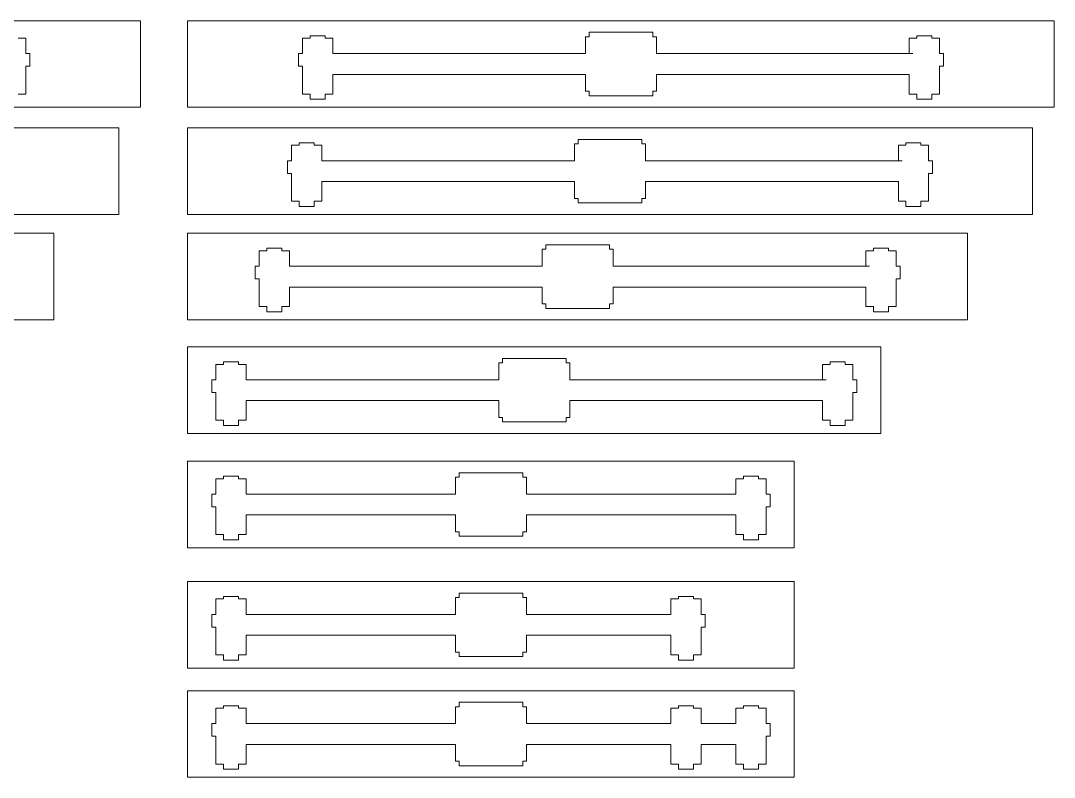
# Model space of a CAD drawing. Header units: millimetres. Extents: x -742 to 1487, y -1115 to 638.
# Drawn here: x 446.4 to 673.6, y -945.6 to -779.2 of the extents above; entities that cross this region are included whole.
import ezdxf

# ---------------------------------------------------------------- set-up
doc = ezdxf.new("R2010")
doc.units = ezdxf.units.MM
doc.layers.add('Layer 1', color=7, linetype='CONTINUOUS')

msp = doc.modelspace()

# ---------------------------------------------------------------- linework, layer by layer
at = {"layer": 'Layer 1', "color": 250, "lineweight": 9}
for points in [[(282.301, -798.298), (472.801, -798.298), (472.801, -779.248), (282.301, -779.248), (282.301, -798.298)], [(483.109, -798.298), (673.609, -798.298), (673.609, -779.248), (483.109, -779.248), (483.109, -798.298)], [(282.301, -821.848), (468.038, -821.848), (468.038, -802.798), (282.301, -802.798), (282.301, -821.848)], [(483.109, -821.848), (668.846, -821.848), (668.846, -802.798), (483.109, -802.798), (483.109, -821.848)], [(282.301, -845.043), (453.751, -845.043), (453.751, -825.993), (282.301, -825.993), (282.301, -845.043)], [(483.109, -845.043), (654.559, -845.043), (654.559, -825.993), (483.109, -825.993), (483.109, -845.043)], [(483.109, -870.023), (635.509, -870.023), (635.509, -850.973), (483.109, -850.973), (483.109, -870.023)], [(483.109, -895.159), (616.459, -895.159), (616.459, -876.109), (483.109, -876.109), (483.109, -895.159)], [(483.109, -921.605), (616.459, -921.605), (616.459, -902.555), (483.109, -902.555), (483.109, -921.605)], [(483.109, -945.605), (616.459, -945.605), (616.459, -926.555), (483.109, -926.555), (483.109, -945.605)]]:
    msp.add_lwpolyline(points, close=True, dxfattribs=at)
for points in [[(445.877, -783.083), (445.877, -783.083), (447.553, -783.083), (447.553, -783.083)], [(447.553, -783.083), (447.553, -783.083), (447.553, -786.487), (447.553, -786.487)], [(510.033, -783.083), (510.033, -783.083), (508.356, -783.083), (508.356, -783.083)], [(508.356, -783.083), (508.356, -783.083), (508.356, -786.487), (508.356, -786.487)], [(513.335, -782.55), (513.335, -782.55), (510.033, -782.55), (510.033, -782.55)], [(510.033, -782.55), (510.033, -782.55), (510.033, -783.083), (510.033, -783.083)], [(513.335, -783.083), (513.335, -783.083), (513.335, -782.55), (513.335, -782.55)], [(515.011, -783.083), (515.011, -783.083), (513.335, -783.083), (513.335, -783.083)], [(515.011, -786.487), (515.011, -786.487), (515.011, -783.083), (515.011, -783.083)], [(571.374, -782.768), (571.374, -782.768), (570.561, -782.768), (570.561, -782.768)], [(570.561, -786.487), (570.561, -786.487), (570.561, -782.768), (570.561, -782.768)], [(571.374, -781.788), (571.374, -781.788), (585.344, -781.788), (585.344, -781.788)], [(571.374, -781.788), (571.374, -781.788), (571.374, -782.768), (571.374, -782.768)], [(585.344, -781.788), (585.344, -781.788), (585.344, -782.768), (585.344, -782.768)], [(585.344, -782.768), (585.344, -782.768), (586.156, -782.768), (586.156, -782.768)], [(586.156, -786.487), (586.156, -786.487), (586.156, -782.768), (586.156, -782.768)], [(641.706, -786.487), (641.706, -786.487), (641.706, -783.083), (641.706, -783.083)], [(641.706, -783.083), (641.706, -783.083), (643.383, -783.083), (643.383, -783.083)], [(643.383, -783.083), (643.383, -783.083), (643.383, -782.55), (643.383, -782.55)], [(643.383, -782.55), (643.383, -782.55), (646.685, -782.55), (646.685, -782.55)], [(646.685, -782.55), (646.685, -782.55), (646.685, -783.083), (646.685, -783.083)], [(646.685, -783.083), (646.685, -783.083), (648.361, -783.083), (648.361, -783.083)], [(648.361, -783.083), (648.361, -783.083), (648.361, -786.487), (648.361, -786.487)], [(447.553, -786.487), (447.553, -786.487), (448.442, -786.487), (448.442, -786.487)], [(448.442, -786.487), (448.442, -786.487), (448.442, -789.281), (448.442, -789.281)], [(508.356, -786.487), (508.356, -786.487), (507.467, -786.487), (507.467, -786.487)], [(507.467, -786.487), (507.467, -786.487), (507.467, -789.281), (507.467, -789.281)], [(570.561, -786.487), (570.561, -786.487), (515.011, -786.487), (515.011, -786.487)], [(586.156, -786.487), (586.156, -786.487), (642.519, -786.487), (642.519, -786.487)], [(648.361, -786.487), (648.361, -786.487), (649.25, -786.487), (649.25, -786.487)], [(649.25, -786.487), (649.25, -786.487), (649.25, -789.281), (649.25, -789.281)], [(448.442, -789.281), (448.442, -789.281), (447.553, -789.281), (447.553, -789.281)], [(447.553, -789.281), (447.553, -789.281), (447.553, -795.377), (447.553, -795.377)], [(507.467, -789.281), (507.467, -789.281), (508.356, -789.281), (508.356, -789.281)], [(508.356, -789.281), (508.356, -789.281), (508.356, -795.377), (508.356, -795.377)], [(649.25, -789.281), (649.25, -789.281), (648.361, -789.281), (648.361, -789.281)], [(648.361, -789.281), (648.361, -789.281), (648.361, -795.377), (648.361, -795.377)], [(515.011, -795.377), (515.011, -795.377), (515.011, -791.059), (515.011, -791.059)], [(515.011, -791.059), (515.011, -791.059), (570.561, -791.059), (570.561, -791.059)], [(570.561, -791.059), (570.561, -791.059), (570.561, -794.777), (570.561, -794.777)], [(641.706, -791.059), (641.706, -791.059), (586.156, -791.059), (586.156, -791.059)], [(586.156, -794.777), (586.156, -794.777), (586.156, -791.059), (586.156, -791.059)], [(641.706, -795.377), (641.706, -795.377), (641.706, -791.059), (641.706, -791.059)], [(570.561, -794.777), (570.561, -794.777), (571.374, -794.777), (571.374, -794.777)], [(571.374, -794.777), (571.374, -794.777), (571.374, -795.758), (571.374, -795.758)], [(585.344, -795.758), (585.344, -795.758), (585.344, -794.777), (585.344, -794.777)], [(585.344, -794.777), (585.344, -794.777), (586.156, -794.777), (586.156, -794.777)], [(447.553, -795.377), (447.553, -795.377), (445.877, -795.377), (445.877, -795.377)], [(508.356, -795.377), (508.356, -795.377), (510.033, -795.377), (510.033, -795.377)], [(510.033, -795.377), (510.033, -795.377), (510.033, -796.52), (510.033, -796.52)], [(510.033, -796.52), (510.033, -796.52), (513.335, -796.52), (513.335, -796.52)], [(513.335, -796.52), (513.335, -796.52), (513.335, -795.377), (513.335, -795.377)], [(513.335, -795.377), (513.335, -795.377), (515.011, -795.377), (515.011, -795.377)], [(571.374, -795.758), (571.374, -795.758), (585.344, -795.758), (585.344, -795.758)], [(643.383, -795.377), (643.383, -795.377), (641.706, -795.377), (641.706, -795.377)], [(643.383, -796.52), (643.383, -796.52), (643.383, -795.377), (643.383, -795.377)], [(646.685, -796.52), (646.685, -796.52), (643.383, -796.52), (643.383, -796.52)], [(648.361, -795.377), (648.361, -795.377), (646.685, -795.377), (646.685, -795.377)], [(646.685, -795.377), (646.685, -795.377), (646.685, -796.52), (646.685, -796.52)], [(510.953, -806.1), (510.953, -806.1), (507.651, -806.1), (507.651, -806.1)], [(507.651, -806.1), (507.651, -806.1), (507.651, -806.633), (507.651, -806.633)], [(510.953, -806.633), (510.953, -806.633), (510.953, -806.1), (510.953, -806.1)], [(568.992, -806.318), (568.992, -806.318), (568.179, -806.318), (568.179, -806.318)], [(568.179, -810.037), (568.179, -810.037), (568.179, -806.318), (568.179, -806.318)], [(568.992, -805.338), (568.992, -805.338), (582.962, -805.338), (582.962, -805.338)], [(568.992, -805.338), (568.992, -805.338), (568.992, -806.318), (568.992, -806.318)], [(582.962, -805.338), (582.962, -805.338), (582.962, -806.318), (582.962, -806.318)], [(582.962, -806.318), (582.962, -806.318), (583.775, -806.318), (583.775, -806.318)], [(583.775, -810.037), (583.775, -810.037), (583.775, -806.318), (583.775, -806.318)], [(641.001, -806.633), (641.001, -806.633), (641.001, -806.1), (641.001, -806.1)], [(641.001, -806.1), (641.001, -806.1), (644.303, -806.1), (644.303, -806.1)], [(644.303, -806.1), (644.303, -806.1), (644.303, -806.633), (644.303, -806.633)], [(507.651, -806.633), (507.651, -806.633), (505.975, -806.633), (505.975, -806.633)], [(505.975, -806.633), (505.975, -806.633), (505.975, -810.037), (505.975, -810.037)], [(512.63, -806.633), (512.63, -806.633), (510.953, -806.633), (510.953, -806.633)], [(512.63, -810.037), (512.63, -810.037), (512.63, -806.633), (512.63, -806.633)], [(639.325, -810.037), (639.325, -810.037), (639.325, -806.633), (639.325, -806.633)], [(639.325, -806.633), (639.325, -806.633), (641.001, -806.633), (641.001, -806.633)], [(644.303, -806.633), (644.303, -806.633), (645.98, -806.633), (645.98, -806.633)], [(645.98, -806.633), (645.98, -806.633), (645.98, -810.037), (645.98, -810.037)], [(505.975, -810.037), (505.975, -810.037), (505.086, -810.037), (505.086, -810.037)], [(505.086, -810.037), (505.086, -810.037), (505.086, -812.831), (505.086, -812.831)], [(568.179, -810.037), (568.179, -810.037), (512.63, -810.037), (512.63, -810.037)], [(583.775, -810.037), (583.775, -810.037), (640.138, -810.037), (640.138, -810.037)], [(645.98, -810.037), (645.98, -810.037), (646.869, -810.037), (646.869, -810.037)], [(646.869, -810.037), (646.869, -810.037), (646.869, -812.831), (646.869, -812.831)], [(505.086, -812.831), (505.086, -812.831), (505.975, -812.831), (505.975, -812.831)], [(505.975, -812.831), (505.975, -812.831), (505.975, -818.927), (505.975, -818.927)], [(646.869, -812.831), (646.869, -812.831), (645.98, -812.831), (645.98, -812.831)], [(645.98, -812.831), (645.98, -812.831), (645.98, -818.927), (645.98, -818.927)], [(512.63, -818.927), (512.63, -818.927), (512.63, -814.609), (512.63, -814.609)], [(512.63, -814.609), (512.63, -814.609), (568.179, -814.609), (568.179, -814.609)], [(568.179, -814.609), (568.179, -814.609), (568.179, -818.327), (568.179, -818.327)], [(639.325, -814.609), (639.325, -814.609), (583.775, -814.609), (583.775, -814.609)], [(583.775, -818.327), (583.775, -818.327), (583.775, -814.609), (583.775, -814.609)], [(639.325, -818.927), (639.325, -818.927), (639.325, -814.609), (639.325, -814.609)], [(505.975, -818.927), (505.975, -818.927), (507.651, -818.927), (507.651, -818.927)], [(507.651, -818.927), (507.651, -818.927), (507.651, -820.07), (507.651, -820.07)], [(507.651, -820.07), (507.651, -820.07), (510.953, -820.07), (510.953, -820.07)], [(510.953, -820.07), (510.953, -820.07), (510.953, -818.927), (510.953, -818.927)], [(510.953, -818.927), (510.953, -818.927), (512.63, -818.927), (512.63, -818.927)], [(568.179, -818.327), (568.179, -818.327), (568.992, -818.327), (568.992, -818.327)], [(568.992, -818.327), (568.992, -818.327), (568.992, -819.308), (568.992, -819.308)], [(568.992, -819.308), (568.992, -819.308), (582.962, -819.308), (582.962, -819.308)], [(582.962, -819.308), (582.962, -819.308), (582.962, -818.327), (582.962, -818.327)], [(582.962, -818.327), (582.962, -818.327), (583.775, -818.327), (583.775, -818.327)], [(641.001, -818.927), (641.001, -818.927), (639.325, -818.927), (639.325, -818.927)], [(641.001, -820.07), (641.001, -820.07), (641.001, -818.927), (641.001, -818.927)], [(644.303, -820.07), (644.303, -820.07), (641.001, -820.07), (641.001, -820.07)], [(645.98, -818.927), (645.98, -818.927), (644.303, -818.927), (644.303, -818.927)], [(644.303, -818.927), (644.303, -818.927), (644.303, -820.07), (644.303, -820.07)], [(561.849, -828.533), (561.849, -828.533), (575.819, -828.533), (575.819, -828.533)], [(561.849, -828.533), (561.849, -828.533), (561.849, -829.513), (561.849, -829.513)], [(575.819, -828.533), (575.819, -828.533), (575.819, -829.513), (575.819, -829.513)], [(500.508, -829.828), (500.508, -829.828), (498.831, -829.828), (498.831, -829.828)], [(498.831, -829.828), (498.831, -829.828), (498.831, -833.232), (498.831, -833.232)], [(503.81, -829.295), (503.81, -829.295), (500.508, -829.295), (500.508, -829.295)], [(500.508, -829.295), (500.508, -829.295), (500.508, -829.828), (500.508, -829.828)], [(503.81, -829.828), (503.81, -829.828), (503.81, -829.295), (503.81, -829.295)], [(505.486, -829.828), (505.486, -829.828), (503.81, -829.828), (503.81, -829.828)], [(505.486, -833.232), (505.486, -833.232), (505.486, -829.828), (505.486, -829.828)], [(561.849, -829.513), (561.849, -829.513), (561.036, -829.513), (561.036, -829.513)], [(561.036, -833.232), (561.036, -833.232), (561.036, -829.513), (561.036, -829.513)], [(575.819, -829.513), (575.819, -829.513), (576.631, -829.513), (576.631, -829.513)], [(576.631, -833.232), (576.631, -833.232), (576.631, -829.513), (576.631, -829.513)], [(632.181, -833.232), (632.181, -833.232), (632.181, -829.828), (632.181, -829.828)], [(632.181, -829.828), (632.181, -829.828), (633.858, -829.828), (633.858, -829.828)], [(633.858, -829.828), (633.858, -829.828), (633.858, -829.295), (633.858, -829.295)], [(633.858, -829.295), (633.858, -829.295), (637.16, -829.295), (637.16, -829.295)], [(637.16, -829.295), (637.16, -829.295), (637.16, -829.828), (637.16, -829.828)], [(637.16, -829.828), (637.16, -829.828), (638.836, -829.828), (638.836, -829.828)], [(638.836, -829.828), (638.836, -829.828), (638.836, -833.232), (638.836, -833.232)], [(498.831, -833.232), (498.831, -833.232), (497.942, -833.232), (497.942, -833.232)], [(497.942, -833.232), (497.942, -833.232), (497.942, -836.026), (497.942, -836.026)], [(561.036, -833.232), (561.036, -833.232), (505.486, -833.232), (505.486, -833.232)], [(576.631, -833.232), (576.631, -833.232), (632.994, -833.232), (632.994, -833.232)], [(638.836, -833.232), (638.836, -833.232), (639.725, -833.232), (639.725, -833.232)], [(639.725, -833.232), (639.725, -833.232), (639.725, -836.026), (639.725, -836.026)], [(497.942, -836.026), (497.942, -836.026), (498.831, -836.026), (498.831, -836.026)], [(498.831, -836.026), (498.831, -836.026), (498.831, -842.122), (498.831, -842.122)], [(505.486, -842.122), (505.486, -842.122), (505.486, -837.804), (505.486, -837.804)], [(505.486, -837.804), (505.486, -837.804), (561.036, -837.804), (561.036, -837.804)], [(561.036, -837.804), (561.036, -837.804), (561.036, -841.522), (561.036, -841.522)], [(632.181, -837.804), (632.181, -837.804), (576.631, -837.804), (576.631, -837.804)], [(576.631, -841.522), (576.631, -841.522), (576.631, -837.804), (576.631, -837.804)], [(632.181, -842.122), (632.181, -842.122), (632.181, -837.804), (632.181, -837.804)], [(639.725, -836.026), (639.725, -836.026), (638.836, -836.026), (638.836, -836.026)], [(638.836, -836.026), (638.836, -836.026), (638.836, -842.122), (638.836, -842.122)], [(498.831, -842.122), (498.831, -842.122), (500.508, -842.122), (500.508, -842.122)], [(500.508, -842.122), (500.508, -842.122), (500.508, -843.265), (500.508, -843.265)], [(503.81, -843.265), (503.81, -843.265), (503.81, -842.122), (503.81, -842.122)], [(503.81, -842.122), (503.81, -842.122), (505.486, -842.122), (505.486, -842.122)], [(561.036, -841.522), (561.036, -841.522), (561.849, -841.522), (561.849, -841.522)], [(561.849, -841.522), (561.849, -841.522), (561.849, -842.503), (561.849, -842.503)], [(561.849, -842.503), (561.849, -842.503), (575.819, -842.503), (575.819, -842.503)], [(575.819, -842.503), (575.819, -842.503), (575.819, -841.522), (575.819, -841.522)], [(575.819, -841.522), (575.819, -841.522), (576.631, -841.522), (576.631, -841.522)], [(633.858, -842.122), (633.858, -842.122), (632.181, -842.122), (632.181, -842.122)], [(633.858, -843.265), (633.858, -843.265), (633.858, -842.122), (633.858, -842.122)], [(638.836, -842.122), (638.836, -842.122), (637.16, -842.122), (637.16, -842.122)], [(637.16, -842.122), (637.16, -842.122), (637.16, -843.265), (637.16, -843.265)], [(500.508, -843.265), (500.508, -843.265), (503.81, -843.265), (503.81, -843.265)], [(637.16, -843.265), (637.16, -843.265), (633.858, -843.265), (633.858, -843.265)], [(552.324, -853.513), (552.324, -853.513), (566.294, -853.513), (566.294, -853.513)], [(552.324, -853.513), (552.324, -853.513), (552.324, -854.494), (552.324, -854.494)], [(566.294, -853.513), (566.294, -853.513), (566.294, -854.494), (566.294, -854.494)], [(490.983, -854.809), (490.983, -854.809), (489.306, -854.809), (489.306, -854.809)], [(489.306, -854.809), (489.306, -854.809), (489.306, -858.212), (489.306, -858.212)], [(494.285, -854.275), (494.285, -854.275), (490.983, -854.275), (490.983, -854.275)], [(490.983, -854.275), (490.983, -854.275), (490.983, -854.809), (490.983, -854.809)], [(494.285, -854.809), (494.285, -854.809), (494.285, -854.275), (494.285, -854.275)], [(495.961, -854.809), (495.961, -854.809), (494.285, -854.809), (494.285, -854.809)], [(495.961, -858.212), (495.961, -858.212), (495.961, -854.809), (495.961, -854.809)], [(552.324, -854.494), (552.324, -854.494), (551.511, -854.494), (551.511, -854.494)], [(551.511, -858.212), (551.511, -858.212), (551.511, -854.494), (551.511, -854.494)], [(566.294, -854.494), (566.294, -854.494), (567.106, -854.494), (567.106, -854.494)], [(567.106, -858.212), (567.106, -858.212), (567.106, -854.494), (567.106, -854.494)], [(622.656, -858.212), (622.656, -858.212), (622.656, -854.809), (622.656, -854.809)], [(622.656, -854.809), (622.656, -854.809), (624.333, -854.809), (624.333, -854.809)], [(624.333, -854.809), (624.333, -854.809), (624.333, -854.275), (624.333, -854.275)], [(624.333, -854.275), (624.333, -854.275), (627.635, -854.275), (627.635, -854.275)], [(627.635, -854.275), (627.635, -854.275), (627.635, -854.809), (627.635, -854.809)], [(627.635, -854.809), (627.635, -854.809), (629.311, -854.809), (629.311, -854.809)], [(629.311, -854.809), (629.311, -854.809), (629.311, -858.212), (629.311, -858.212)], [(489.306, -858.212), (489.306, -858.212), (488.417, -858.212), (488.417, -858.212)], [(488.417, -858.212), (488.417, -858.212), (488.417, -861.006), (488.417, -861.006)], [(551.511, -858.212), (551.511, -858.212), (495.961, -858.212), (495.961, -858.212)], [(567.106, -858.212), (567.106, -858.212), (623.469, -858.212), (623.469, -858.212)], [(629.311, -858.212), (629.311, -858.212), (630.2, -858.212), (630.2, -858.212)], [(630.2, -858.212), (630.2, -858.212), (630.2, -861.006), (630.2, -861.006)], [(488.417, -861.006), (488.417, -861.006), (489.306, -861.006), (489.306, -861.006)], [(489.306, -861.006), (489.306, -861.006), (489.306, -867.102), (489.306, -867.102)], [(495.961, -867.102), (495.961, -867.102), (495.961, -862.784), (495.961, -862.784)], [(495.961, -862.784), (495.961, -862.784), (551.511, -862.784), (551.511, -862.784)], [(551.511, -862.784), (551.511, -862.784), (551.511, -866.503), (551.511, -866.503)], [(622.656, -862.784), (622.656, -862.784), (567.106, -862.784), (567.106, -862.784)], [(567.106, -866.503), (567.106, -866.503), (567.106, -862.784), (567.106, -862.784)], [(622.656, -867.102), (622.656, -867.102), (622.656, -862.784), (622.656, -862.784)], [(630.2, -861.006), (630.2, -861.006), (629.311, -861.006), (629.311, -861.006)], [(629.311, -861.006), (629.311, -861.006), (629.311, -867.102), (629.311, -867.102)], [(489.306, -867.102), (489.306, -867.102), (490.983, -867.102), (490.983, -867.102)], [(490.983, -867.102), (490.983, -867.102), (490.983, -868.245), (490.983, -868.245)], [(494.285, -868.245), (494.285, -868.245), (494.285, -867.102), (494.285, -867.102)], [(494.285, -867.102), (494.285, -867.102), (495.961, -867.102), (495.961, -867.102)], [(551.511, -866.503), (551.511, -866.503), (552.324, -866.503), (552.324, -866.503)], [(552.324, -866.503), (552.324, -866.503), (552.324, -867.483), (552.324, -867.483)], [(552.324, -867.483), (552.324, -867.483), (566.294, -867.483), (566.294, -867.483)], [(566.294, -867.483), (566.294, -867.483), (566.294, -866.503), (566.294, -866.503)], [(566.294, -866.503), (566.294, -866.503), (567.106, -866.503), (567.106, -866.503)], [(624.333, -867.102), (624.333, -867.102), (622.656, -867.102), (622.656, -867.102)], [(624.333, -868.245), (624.333, -868.245), (624.333, -867.102), (624.333, -867.102)], [(629.311, -867.102), (629.311, -867.102), (627.635, -867.102), (627.635, -867.102)], [(627.635, -867.102), (627.635, -867.102), (627.635, -868.245), (627.635, -868.245)], [(490.983, -868.245), (490.983, -868.245), (494.285, -868.245), (494.285, -868.245)], [(627.635, -868.245), (627.635, -868.245), (624.333, -868.245), (624.333, -868.245)], [(556.769, -878.649), (556.769, -878.649), (542.799, -878.649), (542.799, -878.649)], [(542.799, -878.649), (542.799, -878.649), (542.799, -879.629), (542.799, -879.629)], [(556.769, -878.649), (556.769, -878.649), (556.769, -879.629), (556.769, -879.629)], [(490.983, -879.944), (490.983, -879.944), (489.306, -879.944), (489.306, -879.944)], [(489.306, -879.944), (489.306, -879.944), (489.306, -883.348), (489.306, -883.348)], [(494.285, -879.411), (494.285, -879.411), (490.983, -879.411), (490.983, -879.411)], [(490.983, -879.411), (490.983, -879.411), (490.983, -879.944), (490.983, -879.944)], [(494.285, -879.944), (494.285, -879.944), (494.285, -879.411), (494.285, -879.411)], [(495.961, -879.944), (495.961, -879.944), (494.285, -879.944), (494.285, -879.944)], [(495.961, -883.348), (495.961, -883.348), (495.961, -879.944), (495.961, -879.944)], [(542.799, -879.629), (542.799, -879.629), (541.986, -879.629), (541.986, -879.629)], [(541.986, -883.348), (541.986, -883.348), (541.986, -879.629), (541.986, -879.629)], [(556.769, -879.629), (556.769, -879.629), (557.581, -879.629), (557.581, -879.629)], [(557.581, -883.348), (557.581, -883.348), (557.581, -879.629), (557.581, -879.629)], [(605.283, -879.944), (605.283, -879.944), (603.606, -879.944), (603.606, -879.944)], [(603.606, -879.944), (603.606, -879.944), (603.606, -883.348), (603.606, -883.348)], [(608.585, -879.411), (608.585, -879.411), (605.283, -879.411), (605.283, -879.411)], [(605.283, -879.411), (605.283, -879.411), (605.283, -879.944), (605.283, -879.944)], [(608.585, -879.944), (608.585, -879.944), (608.585, -879.411), (608.585, -879.411)], [(610.261, -879.944), (610.261, -879.944), (608.585, -879.944), (608.585, -879.944)], [(610.261, -883.348), (610.261, -883.348), (610.261, -879.944), (610.261, -879.944)], [(489.306, -883.348), (489.306, -883.348), (488.417, -883.348), (488.417, -883.348)], [(488.417, -883.348), (488.417, -883.348), (488.417, -886.142), (488.417, -886.142)], [(541.986, -883.348), (541.986, -883.348), (495.961, -883.348), (495.961, -883.348)], [(603.606, -883.348), (603.606, -883.348), (557.581, -883.348), (557.581, -883.348)], [(611.15, -883.348), (611.15, -883.348), (610.261, -883.348), (610.261, -883.348)], [(611.15, -886.142), (611.15, -886.142), (611.15, -883.348), (611.15, -883.348)], [(488.417, -886.142), (488.417, -886.142), (489.306, -886.142), (489.306, -886.142)], [(489.306, -886.142), (489.306, -886.142), (489.306, -892.238), (489.306, -892.238)], [(495.961, -892.238), (495.961, -892.238), (495.961, -887.92), (495.961, -887.92)], [(495.961, -887.92), (495.961, -887.92), (541.986, -887.92), (541.986, -887.92)], [(541.986, -887.92), (541.986, -887.92), (541.986, -891.638), (541.986, -891.638)], [(557.581, -891.638), (557.581, -891.638), (557.581, -887.92), (557.581, -887.92)], [(557.581, -887.92), (557.581, -887.92), (603.606, -887.92), (603.606, -887.92)], [(603.606, -887.92), (603.606, -887.92), (603.606, -892.238), (603.606, -892.238)], [(610.261, -892.238), (610.261, -892.238), (610.261, -886.142), (610.261, -886.142)], [(610.261, -886.142), (610.261, -886.142), (611.15, -886.142), (611.15, -886.142)], [(489.306, -892.238), (489.306, -892.238), (490.983, -892.238), (490.983, -892.238)], [(490.983, -892.238), (490.983, -892.238), (490.983, -893.381), (490.983, -893.381)], [(494.285, -893.381), (494.285, -893.381), (494.285, -892.238), (494.285, -892.238)], [(494.285, -892.238), (494.285, -892.238), (495.961, -892.238), (495.961, -892.238)], [(541.986, -891.638), (541.986, -891.638), (542.799, -891.638), (542.799, -891.638)], [(542.799, -891.638), (542.799, -891.638), (542.799, -892.619), (542.799, -892.619)], [(542.799, -892.619), (542.799, -892.619), (556.769, -892.619), (556.769, -892.619)], [(556.769, -892.619), (556.769, -892.619), (556.769, -891.638), (556.769, -891.638)], [(556.769, -891.638), (556.769, -891.638), (557.581, -891.638), (557.581, -891.638)], [(603.606, -892.238), (603.606, -892.238), (605.283, -892.238), (605.283, -892.238)], [(605.283, -892.238), (605.283, -892.238), (605.283, -893.381), (605.283, -893.381)], [(608.585, -893.381), (608.585, -893.381), (608.585, -892.238), (608.585, -892.238)], [(608.585, -892.238), (608.585, -892.238), (610.261, -892.238), (610.261, -892.238)], [(490.983, -893.381), (490.983, -893.381), (494.285, -893.381), (494.285, -893.381)], [(605.283, -893.381), (605.283, -893.381), (608.585, -893.381), (608.585, -893.381)], [(490.983, -906.391), (490.983, -906.391), (489.306, -906.391), (489.306, -906.391)], [(489.306, -906.391), (489.306, -906.391), (489.306, -909.794), (489.306, -909.794)], [(494.285, -905.857), (494.285, -905.857), (490.983, -905.857), (490.983, -905.857)], [(490.983, -905.857), (490.983, -905.857), (490.983, -906.391), (490.983, -906.391)], [(494.285, -906.391), (494.285, -906.391), (494.285, -905.857), (494.285, -905.857)], [(495.961, -906.391), (495.961, -906.391), (494.285, -906.391), (494.285, -906.391)], [(495.961, -909.794), (495.961, -909.794), (495.961, -906.391), (495.961, -906.391)], [(542.799, -906.076), (542.799, -906.076), (541.986, -906.076), (541.986, -906.076)], [(541.986, -909.794), (541.986, -909.794), (541.986, -906.076), (541.986, -906.076)], [(556.769, -905.095), (556.769, -905.095), (542.799, -905.095), (542.799, -905.095)], [(542.799, -905.095), (542.799, -905.095), (542.799, -906.076), (542.799, -906.076)], [(556.769, -905.095), (556.769, -905.095), (556.769, -906.076), (556.769, -906.076)], [(556.769, -906.076), (556.769, -906.076), (557.581, -906.076), (557.581, -906.076)], [(557.581, -909.794), (557.581, -909.794), (557.581, -906.076), (557.581, -906.076)], [(590.995, -906.391), (590.995, -906.391), (589.319, -906.391), (589.319, -906.391)], [(589.319, -906.391), (589.319, -906.391), (589.319, -909.794), (589.319, -909.794)], [(594.297, -905.857), (594.297, -905.857), (590.995, -905.857), (590.995, -905.857)], [(590.995, -905.857), (590.995, -905.857), (590.995, -906.391), (590.995, -906.391)], [(594.297, -906.391), (594.297, -906.391), (594.297, -905.857), (594.297, -905.857)], [(595.974, -906.391), (595.974, -906.391), (594.297, -906.391), (594.297, -906.391)], [(595.974, -909.794), (595.974, -909.794), (595.974, -906.391), (595.974, -906.391)], [(489.306, -909.794), (489.306, -909.794), (488.417, -909.794), (488.417, -909.794)], [(488.417, -909.794), (488.417, -909.794), (488.417, -912.588), (488.417, -912.588)], [(541.986, -909.794), (541.986, -909.794), (495.961, -909.794), (495.961, -909.794)], [(589.319, -909.794), (589.319, -909.794), (557.581, -909.794), (557.581, -909.794)], [(596.863, -909.794), (596.863, -909.794), (595.974, -909.794), (595.974, -909.794)], [(596.863, -912.588), (596.863, -912.588), (596.863, -909.794), (596.863, -909.794)], [(488.417, -912.588), (488.417, -912.588), (489.306, -912.588), (489.306, -912.588)], [(489.306, -912.588), (489.306, -912.588), (489.306, -918.684), (489.306, -918.684)], [(595.974, -918.684), (595.974, -918.684), (595.974, -912.588), (595.974, -912.588)], [(595.974, -912.588), (595.974, -912.588), (596.863, -912.588), (596.863, -912.588)], [(495.961, -918.684), (495.961, -918.684), (495.961, -914.366), (495.961, -914.366)], [(495.961, -914.366), (495.961, -914.366), (541.986, -914.366), (541.986, -914.366)], [(541.986, -914.366), (541.986, -914.366), (541.986, -918.085), (541.986, -918.085)], [(557.581, -914.366), (557.581, -914.366), (589.319, -914.366), (589.319, -914.366)], [(557.581, -918.085), (557.581, -918.085), (557.581, -914.366), (557.581, -914.366)], [(589.319, -914.366), (589.319, -914.366), (589.319, -918.684), (589.319, -918.684)], [(489.306, -918.684), (489.306, -918.684), (490.983, -918.684), (490.983, -918.684)], [(490.983, -918.684), (490.983, -918.684), (490.983, -919.827), (490.983, -919.827)], [(490.983, -919.827), (490.983, -919.827), (494.285, -919.827), (494.285, -919.827)], [(494.285, -919.827), (494.285, -919.827), (494.285, -918.684), (494.285, -918.684)], [(494.285, -918.684), (494.285, -918.684), (495.961, -918.684), (495.961, -918.684)], [(541.986, -918.085), (541.986, -918.085), (542.799, -918.085), (542.799, -918.085)], [(542.799, -918.085), (542.799, -918.085), (542.799, -919.065), (542.799, -919.065)], [(542.799, -919.065), (542.799, -919.065), (556.769, -919.065), (556.769, -919.065)], [(556.769, -919.065), (556.769, -919.065), (556.769, -918.085), (556.769, -918.085)], [(556.769, -918.085), (556.769, -918.085), (557.581, -918.085), (557.581, -918.085)], [(589.319, -918.684), (589.319, -918.684), (590.995, -918.684), (590.995, -918.684)], [(590.995, -918.684), (590.995, -918.684), (590.995, -919.827), (590.995, -919.827)], [(590.995, -919.827), (590.995, -919.827), (594.297, -919.827), (594.297, -919.827)], [(594.297, -919.827), (594.297, -919.827), (594.297, -918.684), (594.297, -918.684)], [(594.297, -918.684), (594.297, -918.684), (595.974, -918.684), (595.974, -918.684)], [(556.769, -929.095), (556.769, -929.095), (542.799, -929.095), (542.799, -929.095)], [(542.799, -929.095), (542.799, -929.095), (542.799, -930.076), (542.799, -930.076)], [(556.769, -929.095), (556.769, -929.095), (556.769, -930.076), (556.769, -930.076)], [(490.983, -930.391), (490.983, -930.391), (489.306, -930.391), (489.306, -930.391)], [(489.306, -930.391), (489.306, -930.391), (489.306, -933.794), (489.306, -933.794)], [(494.285, -929.857), (494.285, -929.857), (490.983, -929.857), (490.983, -929.857)], [(490.983, -929.857), (490.983, -929.857), (490.983, -930.391), (490.983, -930.391)], [(494.285, -930.391), (494.285, -930.391), (494.285, -929.857), (494.285, -929.857)], [(495.961, -930.391), (495.961, -930.391), (494.285, -930.391), (494.285, -930.391)], [(495.961, -933.794), (495.961, -933.794), (495.961, -930.391), (495.961, -930.391)], [(542.799, -930.076), (542.799, -930.076), (541.986, -930.076), (541.986, -930.076)], [(541.986, -933.794), (541.986, -933.794), (541.986, -930.076), (541.986, -930.076)], [(556.769, -930.076), (556.769, -930.076), (557.581, -930.076), (557.581, -930.076)], [(557.581, -933.794), (557.581, -933.794), (557.581, -930.076), (557.581, -930.076)], [(590.995, -930.391), (590.995, -930.391), (589.319, -930.391), (589.319, -930.391)], [(589.319, -930.391), (589.319, -930.391), (589.319, -933.794), (589.319, -933.794)], [(594.297, -929.857), (594.297, -929.857), (590.995, -929.857), (590.995, -929.857)], [(590.995, -929.857), (590.995, -929.857), (590.995, -930.391), (590.995, -930.391)], [(594.297, -930.391), (594.297, -930.391), (594.297, -929.857), (594.297, -929.857)], [(595.974, -930.391), (595.974, -930.391), (594.297, -930.391), (594.297, -930.391)], [(595.974, -933.794), (595.974, -933.794), (595.974, -930.391), (595.974, -930.391)], [(605.283, -930.391), (605.283, -930.391), (603.606, -930.391), (603.606, -930.391)], [(603.606, -930.391), (603.606, -930.391), (603.606, -933.794), (603.606, -933.794)], [(608.585, -929.857), (608.585, -929.857), (605.283, -929.857), (605.283, -929.857)], [(605.283, -929.857), (605.283, -929.857), (605.283, -930.391), (605.283, -930.391)], [(608.585, -930.391), (608.585, -930.391), (608.585, -929.857), (608.585, -929.857)], [(610.261, -930.391), (610.261, -930.391), (608.585, -930.391), (608.585, -930.391)], [(610.261, -933.794), (610.261, -933.794), (610.261, -930.391), (610.261, -930.391)], [(489.306, -933.794), (489.306, -933.794), (488.417, -933.794), (488.417, -933.794)], [(488.417, -933.794), (488.417, -933.794), (488.417, -936.588), (488.417, -936.588)], [(541.986, -933.794), (541.986, -933.794), (495.961, -933.794), (495.961, -933.794)], [(589.319, -933.794), (589.319, -933.794), (557.581, -933.794), (557.581, -933.794)], [(603.606, -933.794), (603.606, -933.794), (595.974, -933.794), (595.974, -933.794)], [(611.15, -933.794), (611.15, -933.794), (610.261, -933.794), (610.261, -933.794)], [(611.15, -936.588), (611.15, -936.588), (611.15, -933.794), (611.15, -933.794)], [(488.417, -936.588), (488.417, -936.588), (489.306, -936.588), (489.306, -936.588)], [(489.306, -936.588), (489.306, -936.588), (489.306, -942.684), (489.306, -942.684)], [(610.261, -942.684), (610.261, -942.684), (610.261, -936.588), (610.261, -936.588)], [(610.261, -936.588), (610.261, -936.588), (611.15, -936.588), (611.15, -936.588)], [(495.961, -942.684), (495.961, -942.684), (495.961, -938.366), (495.961, -938.366)], [(495.961, -938.366), (495.961, -938.366), (541.986, -938.366), (541.986, -938.366)], [(541.986, -938.366), (541.986, -938.366), (541.986, -942.085), (541.986, -942.085)], [(557.581, -938.366), (557.581, -938.366), (589.319, -938.366), (589.319, -938.366)], [(557.581, -942.085), (557.581, -942.085), (557.581, -938.366), (557.581, -938.366)], [(589.319, -938.366), (589.319, -938.366), (589.319, -942.684), (589.319, -942.684)], [(595.974, -938.366), (595.974, -938.366), (603.606, -938.366), (603.606, -938.366)], [(595.974, -942.684), (595.974, -942.684), (595.974, -938.366), (595.974, -938.366)], [(603.606, -938.366), (603.606, -938.366), (603.606, -942.684), (603.606, -942.684)], [(489.306, -942.684), (489.306, -942.684), (490.983, -942.684), (490.983, -942.684)], [(490.983, -942.684), (490.983, -942.684), (490.983, -943.827), (490.983, -943.827)], [(494.285, -943.827), (494.285, -943.827), (494.285, -942.684), (494.285, -942.684)], [(494.285, -942.684), (494.285, -942.684), (495.961, -942.684), (495.961, -942.684)], [(541.986, -942.085), (541.986, -942.085), (542.799, -942.085), (542.799, -942.085)], [(542.799, -942.085), (542.799, -942.085), (542.799, -943.065), (542.799, -943.065)], [(556.769, -943.065), (556.769, -943.065), (556.769, -942.085), (556.769, -942.085)], [(556.769, -942.085), (556.769, -942.085), (557.581, -942.085), (557.581, -942.085)], [(589.319, -942.684), (589.319, -942.684), (590.995, -942.684), (590.995, -942.684)], [(590.995, -942.684), (590.995, -942.684), (590.995, -943.827), (590.995, -943.827)], [(594.297, -943.827), (594.297, -943.827), (594.297, -942.684), (594.297, -942.684)], [(594.297, -942.684), (594.297, -942.684), (595.974, -942.684), (595.974, -942.684)], [(603.606, -942.684), (603.606, -942.684), (605.283, -942.684), (605.283, -942.684)], [(605.283, -942.684), (605.283, -942.684), (605.283, -943.827), (605.283, -943.827)], [(608.585, -943.827), (608.585, -943.827), (608.585, -942.684), (608.585, -942.684)], [(608.585, -942.684), (608.585, -942.684), (610.261, -942.684), (610.261, -942.684)], [(490.983, -943.827), (490.983, -943.827), (494.285, -943.827), (494.285, -943.827)], [(542.799, -943.065), (542.799, -943.065), (556.769, -943.065), (556.769, -943.065)], [(590.995, -943.827), (590.995, -943.827), (594.297, -943.827), (594.297, -943.827)], [(605.283, -943.827), (605.283, -943.827), (608.585, -943.827), (608.585, -943.827)]]:
    msp.add_open_spline(points, degree=3, dxfattribs=at)

doc.saveas('drawing.dxf')
